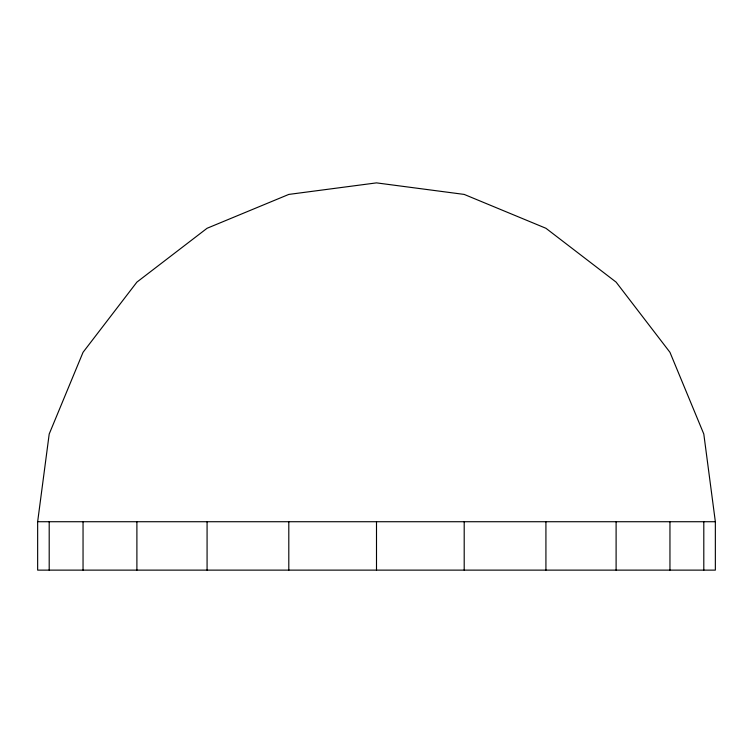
<?xml version="1.0" encoding="UTF-8"?>
<svg xmlns="http://www.w3.org/2000/svg" width="753" height="753" viewBox="0 0 753 753"><rect width="100%" height="100%" fill="white"/><g stroke="black" fill="none" stroke-linecap="round" stroke-linejoin="round"><path stroke-width="1.13" d="M37.65 521.725L49.199 434.02L83.046 352.3L136.895 282.121L207.075 228.272L288.804 194.415L376.5 182.875L464.196 194.415L545.925 228.272L616.105 282.121L669.954 352.3L703.801 434.02L715.35 521.725L715.35 570.125L37.65 570.125L37.65 521.725L715.35 521.725M703.801 521.725L703.801 570.125M669.954 521.725L669.954 570.125M616.105 521.725L616.105 570.125M545.925 521.725L545.925 570.125M464.196 521.725L464.196 570.125M376.5 521.725L376.5 570.125M288.804 521.725L288.804 570.125M207.075 521.725L207.075 570.125M136.895 521.725L136.895 570.125M83.046 521.725L83.046 570.125M49.199 521.725L49.199 570.125"/></g></svg>
